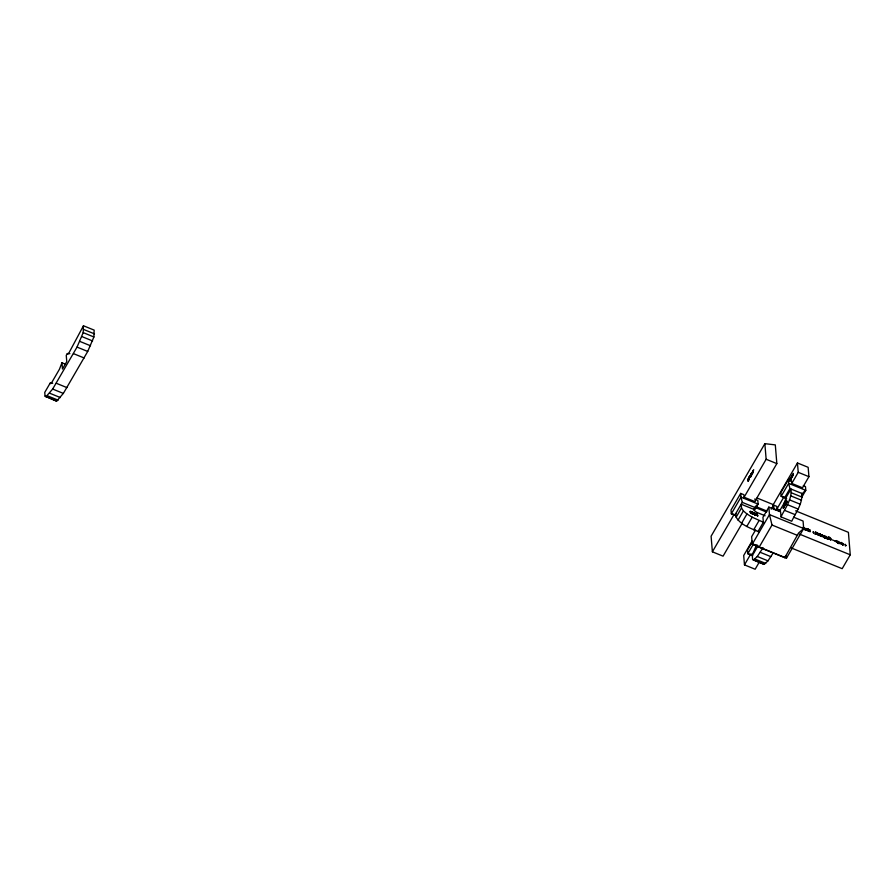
<?xml version="1.0" encoding="UTF-8"?>
<svg xmlns="http://www.w3.org/2000/svg" width="895" height="895" viewBox="0 0 895 895"><rect width="100%" height="100%" fill="white"/><g stroke="black" fill="none" stroke-linecap="round" stroke-linejoin="round"><path stroke-width="1.34" d="M818.108 534.561L817.348 533.04M753.534 470.569L752.426 473.656A2.931 0.783 -67.8 0 0 752.762 472.482L752.997 470.949M792.489 474.898L792.388 476.196A2.931 0.783 -67.8 0 1 792.053 477.371L792.623 474.674M793.16 474.283C792.265 478.914 794.201 471.777 792.612 475.234M748.377 480.615L748.287 478.568L747.985 481.241L748.97 479.25L748.444 480.57M750.256 475.715L750.021 477.315A5.415 1.443 -67.8 0 0 750.223 476.106C750.636 479.955 750.346 473.175 750.245 475.67L750.077 476.017M790.721 479.709L790.285 480.402L791.337 477.919L789.972 480.302L790.576 479.317M753.735 509.949L755.537 506.38L758.11 504.12L757.796 500.372L754.597 499.063M755.593 529.941L751.643 536.731L752.259 544.216L757.092 545.01L759.105 547.248L784.77 557.697L798.541 533.051L803.688 528.531L803.072 521.047L793.664 517.209M801.428 496.121L803.207 492.597L805.78 490.337L805.478 486.589L803.341 485.716M45.925 396.787L52.66 389.056L77.026 347.092L83.201 332.616L83.459 325.769L94.154 330.121L93.897 336.979L87.721 351.444L63.355 393.408L56.62 401.15L45.063 396.149L44.75 392.413L50.131 383.149L52.693 383.284M801.707 493.38C802.916 503.583 795.834 512.466 791.717 521.248L781.022 516.896C785.139 508.114 792.22 499.231 791.012 489.017L785.631 498.28A3.591 0.962 -67.8 0 1 784.177 502.923M748.858 479.161L749.104 477.147L748.399 479.709L749.384 478.131M786.347 503.079L785.888 504.702L786.28 501.592L785.631 503.292L786.157 502.431L786.213 503.147M751.274 473.88L751.621 473.019L751.33 473.779M750.905 474.999L751.677 473.757L751.263 475.021M751.766 473.489L750.569 477.013L751.408 473.321M786.951 501.894L786.011 503.549M751.05 473.947L750.76 474.876M751.677 473.198L750.86 474.641M751.677 474.529L751.084 476.174L751.151 475.48M753.713 469.651L752.303 472.146M790.956 477.505L790.609 478.154M791.068 477.001L790.587 477.885M791.258 477.281L789.86 479.754M793.339 473.377L791.93 475.86M836.512 541.24C835.471 542.806 837.877 542.739 836.445 540.58L836.187 541.106M790.352 478.903C789.289 481.767 792.388 474.876 790.251 479.809L790.419 478.791M748.321 479.798L748.544 479.105L748.309 479.686M748.22 480.056L747.896 480.727L748.209 479.944M807.077 529.437L809.885 530.534M790.05 479.116L790.632 477.572L790.509 478.568M790.14 478.959L790.486 478.299M65.525 364.243L61.956 362.788L59.417 369.288L51.899 382.254L50.713 383.664L50.131 383.149M69.899 353.67L67.326 353.536L66.252 355.393L66.767 361.625L62.471 369.031L61.956 362.788M83.459 325.769L69.094 352.63L67.908 354.051L67.326 353.536M754.72 501.692L776.838 463.61L775.305 444.893L764.867 443.663L711.1 536.217L712.386 551.812L723.071 556.164L742.436 522.848M748.276 479.205L748.869 477.84L748.578 478.624M748.813 478.556L749.193 477.583M748.835 478.825L749.361 477.852M754.798 501.558L744.103 497.206L743.902 494.711L740.691 493.402L731.014 510.06L731.316 513.808L736.205 515.8M751.185 475.816L751.722 474.831M712.386 551.812L734.023 514.547M743.801 497.721L766.142 459.258L764.867 443.663M755.346 508.875L758.11 504.12L740.993 497.15L742.268 502.363L734.739 515.319L733.732 514.211L731.316 513.808L740.993 497.15L740.691 493.402M758.826 531.887C750.715 528.24 740.959 525.242 736.126 517.22L741.496 507.957L741.194 504.221L754.026 509.445A3.591 1.611 30.2 0 0 757.383 512.622L765.091 515.755M738.017 520.163L743.398 510.9L741.496 507.957M741.575 523.239L746.956 513.976L743.398 510.9M746.799 526.45L752.18 517.198L764.207 522.635M756.846 513.54L757.383 512.622M753.691 529.795L759.072 520.543M781.022 516.896L780.619 511.895L768.85 507.107L762.943 517.288L763.346 522.288L757.975 531.54M752.08 541.095L743.7 555.515L744.461 564.879L755.156 569.231L759.284 562.138M773.023 505.037L797.456 462.961L808.151 467.313L808.923 476.677L802.054 488.502M752.292 541.721L747.504 549.966L747.806 553.714L752.695 555.706M771.21 509.154L773.582 505.082L776.793 506.38L776.994 508.875L780.563 510.329M802.468 487.786L791.773 483.423L791.572 480.928L788.361 479.63L780.843 492.586L781.145 496.322L786.034 498.314M753.288 544.283L747.806 553.714C753.926 556.6 753.008 550.928 756.555 545.547M744.461 564.879L750.648 554.229M776.245 510.161L783.807 497.161M791.359 484.15L798.228 472.325L797.456 462.961M801.674 497.407L805.78 490.337L788.674 483.367L789.938 488.592L784.568 497.844L783.561 496.725L781.145 496.322L788.674 483.367L788.361 479.63M779.31 511.437L786.034 499.869M759.105 547.248L772.005 525.029L769.465 514.603L768.85 507.107M786.269 502.184L786.783 500.741L786.828 502.106M786.269 502.24L786.649 501.58L786.716 502.296M803.688 528.531L786.481 558.144L752.259 544.216L769.465 514.603L804.717 528.934L803.352 528.106M795.61 510.844L848.404 532.335L850.25 554.799L842.184 568.683L791.214 547.93M758.815 546.42A3.591 0.962 -67.8 0 1 757.673 546.409L752.303 555.661L752.606 559.409L753.478 560.046L757.282 556.489L763.099 547.673M753.478 560.046L764.173 564.398L767.977 560.852L773.067 553.177M842.564 544.283L842.441 543.008L842.889 545.323L842.564 544.328C841.199 543.824 841.692 542.426 841.759 544.003M803.453 527.882C803.766 526.674 805.03 529.023 804.236 527.86M808.61 529.448L807.447 529.325L808.845 529.952C805.287 529.504 809.583 531.999 808.409 530.59M830.705 538.398C831.489 540.289 830.057 541.408 830.739 538.466C825.861 532.805 828.837 543.578 828.121 537.392M829.9 538.835L830.213 539.64L829.933 538.891C828.244 537.011 828.949 540.311 828.971 538.499M818.008 533.308C820.715 536.071 814.405 533.297 815.558 533.565M804.269 529.012L804.56 529.695L803.083 528.531M839.141 542.717C839.957 543.735 838.324 544.373 839.152 542.762L838.525 542.471M817.068 533.028L817.817 533.275M757.204 514.524L757.036 514.457M824.329 536.206L825.056 536.586M826.588 537.168L826.432 537.101M826.734 537.962L824.877 537.246M752.684 512.712L753.198 512.969L750.502 511.873M752.975 513.215L753.523 513.484L752.65 513.081M803.307 527.412L803.05 527.345M804.448 527.893L803.598 527.815L803.945 528.576M809.192 530.914C809.371 529.672 809.762 531.697 808.632 530.679M815.86 532.805L815.267 532.122L815.457 533.465M815.916 533.263L815.58 532.738M817.403 534.404L818.656 535.411L816.408 532.424L817.213 534.192M822.069 535.355L822.583 535.613L819.898 534.516M822.371 535.859L822.908 536.127L822.035 535.725M829.967 538.499L830.493 538.756L828.859 538.096M839.074 542.18L839.723 542.728L837.418 541.788M843.28 543.981L843.795 544.238L842.743 543.768M834.979 540.938L835.538 541.218L832.216 539.864M752.885 513.842L753.445 514.122L751.822 513.406M822.516 536.452L821.207 536.049M809.785 531.451L810.299 531.708L808.655 530.992M843.515 544.675L842.788 544.373M808.274 529.437L809.617 530.153L807.335 530.5M750.894 511.962L750.827 511.347L750.927 512.734M820.279 534.606L820.212 533.979L820.312 535.378M754.183 513.305L754.944 515.117L754.496 512.813L754.563 513.406M823.579 535.948L824.329 537.761L823.881 535.445L823.948 536.049M837.407 542.616L837.798 543.243L837.709 542.18L838.335 542.437M749.137 477.438C750.48 475.939 749.126 479.015 749.35 477.628M819.652 534.796L820.077 534.975M750.256 512.153L750.681 512.332M750.513 512.924L751.61 513.372M766.142 459.258L776.838 463.61M798.228 472.325L808.923 476.677M789.938 488.592L802.77 493.816M791.314 492.765L802.009 497.117M790.755 495.875L801.45 500.227M785.631 498.28L786.705 498.716M789.446 499.835L800.141 504.187M787.387 504.657L798.083 509.02M757.047 498.012L773.269 504.612L773.493 507.353M784.579 510.351L795.275 514.703M773.582 505.082L773.884 508.819L780.004 511.313M755.85 506.57L767.082 511.146M766.545 512.063L755.313 507.499L755.425 508.74A6.287 2.83 30.2 0 0 753.959 509.221M742.268 502.363L755.1 507.588M820.491 534.382L821.733 535.109L820.491 534.427M838.044 541.509L838.738 542.28M816.654 532.861L817.493 533.241M838.044 541.553L838.928 542.359M824.183 536.139L825.279 537.369M825.447 536.698L826.264 537.772M836.702 541.274L837.865 541.732M838.056 541.766L838.716 542.079M841.837 543.399L842.519 543.712M820.29 535.009L820.95 535.333M821.151 535.367L821.834 535.68M837.731 542.415L838.358 542.672L837.742 542.471M807.592 530.299L808.431 530.892M820.972 535.691L819.563 535.065L820.044 534.583M821.185 535.725L822.594 536.351M829.005 538.969L829.978 539.405M837.754 542.717L839.208 543.354M821.218 536.105L822.841 536.765L822.013 535.378M803.128 528.967L804.337 529.504M751.095 511.739L752.348 512.466L751.095 511.783M754.787 513.495L755.827 514.01L755.335 514.569L757.83 515.565L757.114 513.998L757.707 516.247L755.76 513.327L755.827 513.954M756.051 514.054L756.812 514.412M750.894 512.365L751.554 512.69M751.766 512.723L752.438 513.048M751.587 513.048L750.167 512.421L750.648 511.94M751.789 513.081L753.21 513.708L752.617 512.734M799.28 534.046L850.25 554.799M772.005 525.029L797.669 535.478M760.202 552.304L770.897 556.656M757.282 556.489L767.977 560.852M755.033 559.073L765.728 563.425M752.606 559.409L764.173 564.398M83.772 329.517L94.467 333.869M83.201 332.616L93.897 336.979M81.892 336.587L92.588 340.939M79.834 341.409L90.529 345.761M77.026 347.092L87.721 351.444M73.48 353.637L84.175 357.989M56.273 383.261L66.968 387.613M52.66 389.056L63.355 393.408M49.728 393.241L60.424 397.593M47.491 395.825L58.175 400.177M45.063 396.149L56.62 401.15M746.956 513.976L752.18 517.198M837.742 542.146L837.563 542.639M773.884 508.819L774.141 509.647M802.871 528.374L803.095 528.576M826.197 537L826.13 536.396L826.488 537.861M825.212 536.597L825.145 535.971L825.503 537.459M838.514 542.236L838.581 543.052M838.313 542.157L838.38 542.974M838.078 542.012L837.798 541.117L837.888 541.934M821.8 535.288L821.856 536.004M821.129 535.02L821.263 536.519L820.916 534.93M816.699 533.979L816.441 533.297L816.486 533.89M786.28 555.65L786.481 558.144L785.128 556.421L784.77 557.697M752.404 512.656L752.46 513.361M749.216 478.489L748.88 479.731L749.093 478.691M751.733 512.376L751.878 513.875L751.52 512.287M735.813 513.473L736.126 517.22M813.231 532.089C814.249 535.736 813.208 529.941 813.231 532.089M845.954 545.558C845.16 547.807 844.578 541.721 845.954 545.558M806.048 530.108C804.717 531.35 806.462 525.611 806.048 530.108M783.696 507.767L784.747 505.597L783.696 507.767M785.519 503.493L785.262 505.127L785.564 503.952C786.19 505.82 785.105 502.028 785.519 503.437M784.233 506.167L783.147 508.315L784.221 505.608A3.166 0.85 -67.8 0 0 784.613 505.462L784.747 505.138A2.573 0.682 -67.8 0 1 784.389 505.418L784.233 506.167M749.507 476.834L749.372 477.404L749.507 476.834M791.46 478.433L790.867 478.993L791.46 478.433M790.274 479.955L789.916 481.051L790.274 479.955M749.518 476.565L748.981 477.639L749.518 476.565M827.159 538.812L826.13 537.895L827.159 538.812M841.065 542.448C839.241 544.238 842.05 544.719 841.065 542.448M756.13 514.938L755.1 515.207L756.13 514.938M825.514 537.582L824.496 537.85L825.514 537.582M816.251 533.912L815.099 534.024L816.251 533.912M753.053 512.41L752.326 512.242L753.053 512.41M805.287 528.475L805.276 529.504L805.176 528.497M822.438 535.053L821.711 534.886L822.438 535.053M839.309 541.911L839.309 541.911M809.818 529.907L806.898 528.833L809.818 529.907M816.106 532.402L815.546 532.324L816.106 532.402M837.451 541.318L837.451 541.318M750.155 511.414L750.871 511.649L750.155 511.414M819.551 534.058L820.256 534.293L819.551 534.058M819.731 535.501L820.995 535.971L819.731 535.501M839.174 543.008L838.548 542.75L839.186 543.052"/></g></svg>
